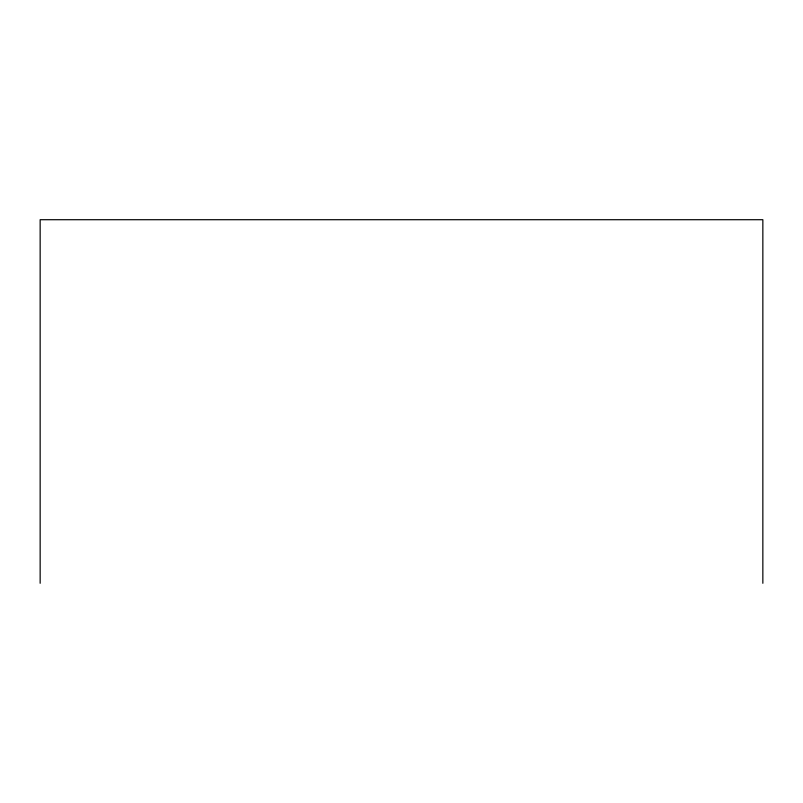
<?xml version="1.0" encoding="UTF-8"?>
<svg xmlns="http://www.w3.org/2000/svg" width="803" height="803" viewBox="0 0 803 803"><rect width="100%" height="100%" fill="white"/><g stroke="black" fill="none" stroke-linecap="round" stroke-linejoin="round"><path stroke-width="1.2" d="M762.85 583.289L762.85 219.711L40.15 219.711L40.15 583.289"/></g></svg>
